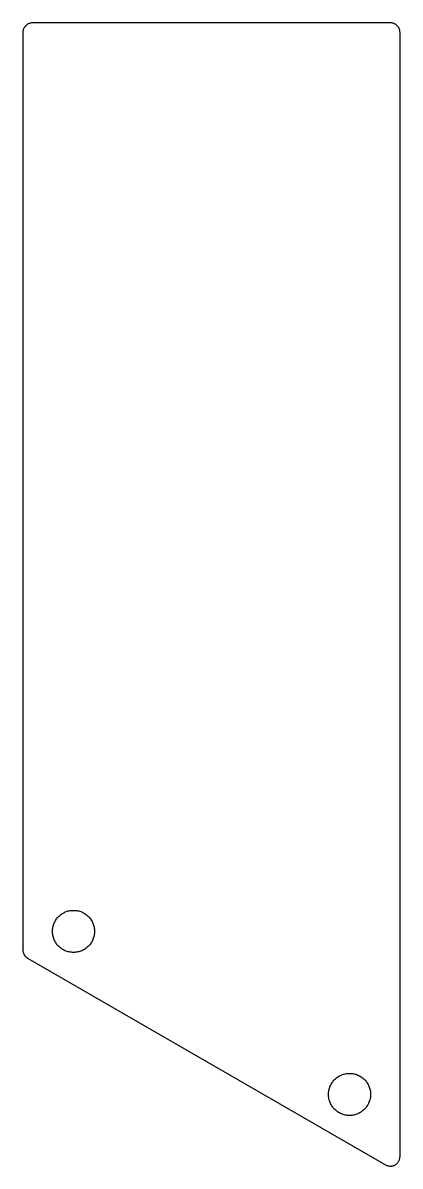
# Model space of a CAD drawing. Header units: metres. Extents: x 127.5 to 147.2, y -84 to -24.3.
import ezdxf

# ---------------------------------------------------------------- set-up
doc = ezdxf.new("R2010")
doc.units = ezdxf.units.M

msp = doc.modelspace()

# ---------------------------------------------------------------- linework, layer by layer
for points in [[(127.512767, -24.729168), (127.512117, -24.754906), (127.512117, -53.53), (127.512117, -72.702691), (127.512395, -72.719417), (127.513225, -72.736051), (127.5146, -72.752581), (127.516513, -72.768997), (127.518958, -72.785286), (127.521928, -72.801437), (127.525417, -72.817439), (127.529418, -72.833281), (127.533925, -72.84895), (127.53893, -72.864436), (127.544428, -72.879727), (127.550411, -72.894811), (127.556874, -72.909678), (127.563808, -72.924315), (127.571209, -72.938712), (127.579069, -72.952856), (127.587382, -72.966737), (127.59614, -72.980343), (127.605339, -72.993663), (127.61497, -73.006685), (127.625027, -73.019397), (127.635504, -73.031789), (127.646394, -73.043849), (127.657691, -73.055565), (127.669387, -73.066926), (127.681477, -73.077921), (127.693953, -73.088537), (127.706809, -73.098765), (127.720039, -73.108591), (127.733636, -73.118006), (127.747593, -73.126997), (127.761904, -73.135553), (146.480989, -83.938661), (146.512472, -83.955428), (146.544351, -83.969713), (146.576534, -83.981569), (146.608931, -83.99105), (146.641449, -83.998207), (146.673998, -84.003093), (146.706485, -84.005761), (146.738819, -84.006264), (146.770909, -84.004655), (146.802663, -84.000986), (146.833989, -83.995309), (146.864796, -83.987678), (146.894993, -83.978146), (146.924488, -83.966764), (146.953189, -83.953586), (146.981005, -83.938665), (147.007844, -83.922052), (147.033615, -83.903802), (147.058226, -83.883966), (147.081586, -83.862597), (147.103603, -83.839749), (147.124186, -83.815473), (147.143243, -83.789822), (147.160683, -83.76285), (147.176413, -83.734608), (147.190344, -83.70515), (147.202382, -83.674528), (147.212436, -83.642795), (147.220416, -83.610004), (147.226229, -83.576207), (147.229784, -83.541457), (147.230989, -83.505807), (147.238029, -53.545918), (147.230989, -24.752437), (147.230338, -24.726699), (147.228406, -24.701298), (147.225225, -24.676267), (147.220825, -24.651635), (147.215239, -24.627436), (147.208497, -24.603699), (147.200631, -24.580458), (147.191674, -24.557742), (147.181655, -24.535584), (147.170607, -24.514015), (147.158561, -24.493067), (147.145549, -24.47277), (147.131601, -24.453157), (147.11675, -24.434259), (147.101027, -24.416107), (147.084463, -24.398733), (147.06709, -24.382168), (147.048939, -24.366444), (147.030042, -24.351592), (147.01043, -24.337644), (146.990134, -24.32463), (146.969187, -24.312584), (146.947619, -24.301535), (146.925462, -24.291516), (146.902748, -24.282557), (146.879507, -24.274692), (146.855772, -24.267949), (146.831573, -24.262363), (146.806943, -24.257963), (146.781912, -24.254781), (146.756513, -24.252849), (146.730776, -24.252198), (128.012026, -24.254668), (127.986287, -24.255319), (127.960888, -24.257251), (127.935859, -24.260433), (127.911233, -24.264833), (127.88704, -24.270419), (127.863311, -24.277161), (127.840079, -24.285027), (127.817374, -24.293986), (127.795228, -24.304005), (127.773672, -24.315053), (127.752737, -24.3271), (127.732455, -24.340113), (127.712857, -24.354062), (127.693974, -24.368913), (127.675838, -24.384638), (127.65848, -24.401202), (127.641931, -24.418576), (127.626223, -24.436728), (127.611386, -24.455626), (127.597453, -24.475239), (127.584455, -24.495536), (127.572423, -24.516484), (127.561388, -24.538053), (127.551381, -24.560211), (127.542434, -24.582927), (127.534579, -24.606169), (127.527846, -24.629905), (127.522267, -24.654105), (127.517874, -24.678736), (127.514697, -24.703768), (127.512767, -24.729168)], [(129.06064, -71.736646), (129.062071, -71.680043), (129.066316, -71.624183), (129.073306, -71.569135), (129.082974, -71.514968), (129.095249, -71.461752), (129.110063, -71.409555), (129.127347, -71.358446), (129.147032, -71.308495), (129.16905, -71.259771), (129.19333, -71.212343), (129.219805, -71.16628), (129.248405, -71.121651), (129.279062, -71.078526), (129.311706, -71.036973), (129.346269, -70.997061), (129.382681, -70.95886), (129.420874, -70.922438), (129.460779, -70.887866), (129.502326, -70.855211), (129.545448, -70.824544), (129.590075, -70.795933), (129.636137, -70.769447), (129.683567, -70.745155), (129.732295, -70.723127), (129.782253, -70.703432), (129.833371, -70.686138), (129.88558, -70.671316), (129.938812, -70.659033), (129.992997, -70.64936), (130.048067, -70.642365), (130.103953, -70.638117), (130.160585, -70.636686), (130.217191, -70.638117), (130.273054, -70.642365), (130.328104, -70.64936), (130.382273, -70.659033), (130.435491, -70.671316), (130.48769, -70.686138), (130.538799, -70.703432), (130.588751, -70.723127), (130.637476, -70.745155), (130.684905, -70.769447), (130.730969, -70.795933), (130.775598, -70.824544), (130.818724, -70.855211), (130.860278, -70.887866), (130.90019, -70.922438), (130.938391, -70.95886), (130.974812, -70.997061), (131.009384, -71.036973), (131.042039, -71.078526), (131.072706, -71.121651), (131.101317, -71.16628), (131.127803, -71.212343), (131.152094, -71.259771), (131.174121, -71.308495), (131.193816, -71.358446), (131.211109, -71.409555), (131.225932, -71.461752), (131.238214, -71.514968), (131.247887, -71.569135), (131.254882, -71.624183), (131.25913, -71.680043), (131.260561, -71.736646), (131.25913, -71.79328), (131.254882, -71.849168), (131.247887, -71.904239), (131.238214, -71.958426), (131.225932, -72.011659), (131.211109, -72.063869), (131.193816, -72.114988), (131.174121, -72.164946), (131.152094, -72.213675), (131.127803, -72.261106), (131.101317, -72.307169), (131.072706, -72.351796), (131.042039, -72.394919), (131.009384, -72.436467), (130.974812, -72.476372), (130.938391, -72.514565), (130.90019, -72.550978), (130.860278, -72.585541), (130.818724, -72.618185), (130.775598, -72.648842), (130.730969, -72.677442), (130.684905, -72.703917), (130.637476, -72.728197), (130.588751, -72.750215), (130.538799, -72.7699), (130.48769, -72.787184), (130.435491, -72.801998), (130.382273, -72.814273), (130.328104, -72.823941), (130.273054, -72.830931), (130.217191, -72.835176), (130.160585, -72.836606), (130.103953, -72.835176), (130.048067, -72.830931), (129.992997, -72.823941), (129.938812, -72.814273), (129.88558, -72.801998), (129.833371, -72.787184), (129.782253, -72.7699), (129.732295, -72.750215), (129.683567, -72.728197), (129.636137, -72.703917), (129.590075, -72.677442), (129.545448, -72.648842), (129.502326, -72.618185), (129.460779, -72.585541), (129.420874, -72.550978), (129.382681, -72.514565), (129.346269, -72.476372), (129.311706, -72.436467), (129.279062, -72.394919), (129.248405, -72.351796), (129.219805, -72.307169), (129.19333, -72.261106), (129.16905, -72.213675), (129.147032, -72.164946), (129.127347, -72.114988), (129.110063, -72.063869), (129.095249, -72.011659), (129.082974, -71.958426), (129.073306, -71.904239), (129.066316, -71.849168), (129.062071, -71.79328), (129.06064, -71.736646)], [(143.492464, -80.257737), (143.493895, -80.201103), (143.498143, -80.145215), (143.505139, -80.090143), (143.514812, -80.035956), (143.527095, -79.982723), (143.541918, -79.930512), (143.559212, -79.879393), (143.578908, -79.829434), (143.600936, -79.780705), (143.625229, -79.733274), (143.651715, -79.68721), (143.680327, -79.642583), (143.710995, -79.59946), (143.74365, -79.557912), (143.778224, -79.518006), (143.814646, -79.479813), (143.852848, -79.4434), (143.89276, -79.408837), (143.934314, -79.376192), (143.97744, -79.345535), (144.02207, -79.316935), (144.068133, -79.29046), (144.115562, -79.266179), (144.164287, -79.244162), (144.214238, -79.224476), (144.265347, -79.207192), (144.317544, -79.192378), (144.370761, -79.180103), (144.424928, -79.170435), (144.479976, -79.163445), (144.535837, -79.1592), (144.59244, -79.157769), (144.649043, -79.1592), (144.704903, -79.163445), (144.759951, -79.170435), (144.814118, -79.180103), (144.867335, -79.192378), (144.919532, -79.207192), (144.970641, -79.224476), (145.020593, -79.244162), (145.069317, -79.266179), (145.116746, -79.29046), (145.16281, -79.316935), (145.207439, -79.345535), (145.250565, -79.376192), (145.292119, -79.408837), (145.332032, -79.4434), (145.370234, -79.479813), (145.406656, -79.518006), (145.441229, -79.557912), (145.473884, -79.59946), (145.504552, -79.642583), (145.533164, -79.68721), (145.559651, -79.733274), (145.583943, -79.780705), (145.605971, -79.829434), (145.625667, -79.879393), (145.642961, -79.930512), (145.657784, -79.982723), (145.670067, -80.035956), (145.679741, -80.090143), (145.686736, -80.145215), (145.690984, -80.201103), (145.692415, -80.257737), (145.690984, -80.31434), (145.686736, -80.370199), (145.679741, -80.425247), (145.670067, -80.479413), (145.657784, -80.532629), (145.642961, -80.584825), (145.625667, -80.635933), (145.605971, -80.685884), (145.583943, -80.734607), (145.559651, -80.782035), (145.533164, -80.828098), (145.504552, -80.872726), (145.473884, -80.915852), (145.441229, -80.957405), (145.406656, -80.997316), (145.370234, -81.035517), (145.332032, -81.071938), (145.292119, -81.106511), (145.250565, -81.139165), (145.207439, -81.169832), (145.16281, -81.198444), (145.116746, -81.224929), (145.069317, -81.249221), (145.020593, -81.271249), (144.970641, -81.290944), (144.919532, -81.308237), (144.867335, -81.32306), (144.814118, -81.335342), (144.759951, -81.345016), (144.704903, -81.352011), (144.649043, -81.356259), (144.59244, -81.35769), (144.535837, -81.356259), (144.479976, -81.352011), (144.424928, -81.345016), (144.370761, -81.335342), (144.317544, -81.32306), (144.265347, -81.308237), (144.214238, -81.290944), (144.164287, -81.271249), (144.115562, -81.249221), (144.068133, -81.224929), (144.02207, -81.198444), (143.97744, -81.169832), (143.934314, -81.139165), (143.89276, -81.106511), (143.852848, -81.071938), (143.814646, -81.035517), (143.778224, -80.997316), (143.74365, -80.957405), (143.710995, -80.915852), (143.680327, -80.872726), (143.651715, -80.828098), (143.625229, -80.782035), (143.600936, -80.734607), (143.578908, -80.685884), (143.559212, -80.635933), (143.541918, -80.584825), (143.527095, -80.532629), (143.514812, -80.479413), (143.505139, -80.425247), (143.498143, -80.370199), (143.493895, -80.31434), (143.492464, -80.257737)]]:
    msp.add_lwpolyline(points, close=True)

doc.saveas('drawing.dxf')
